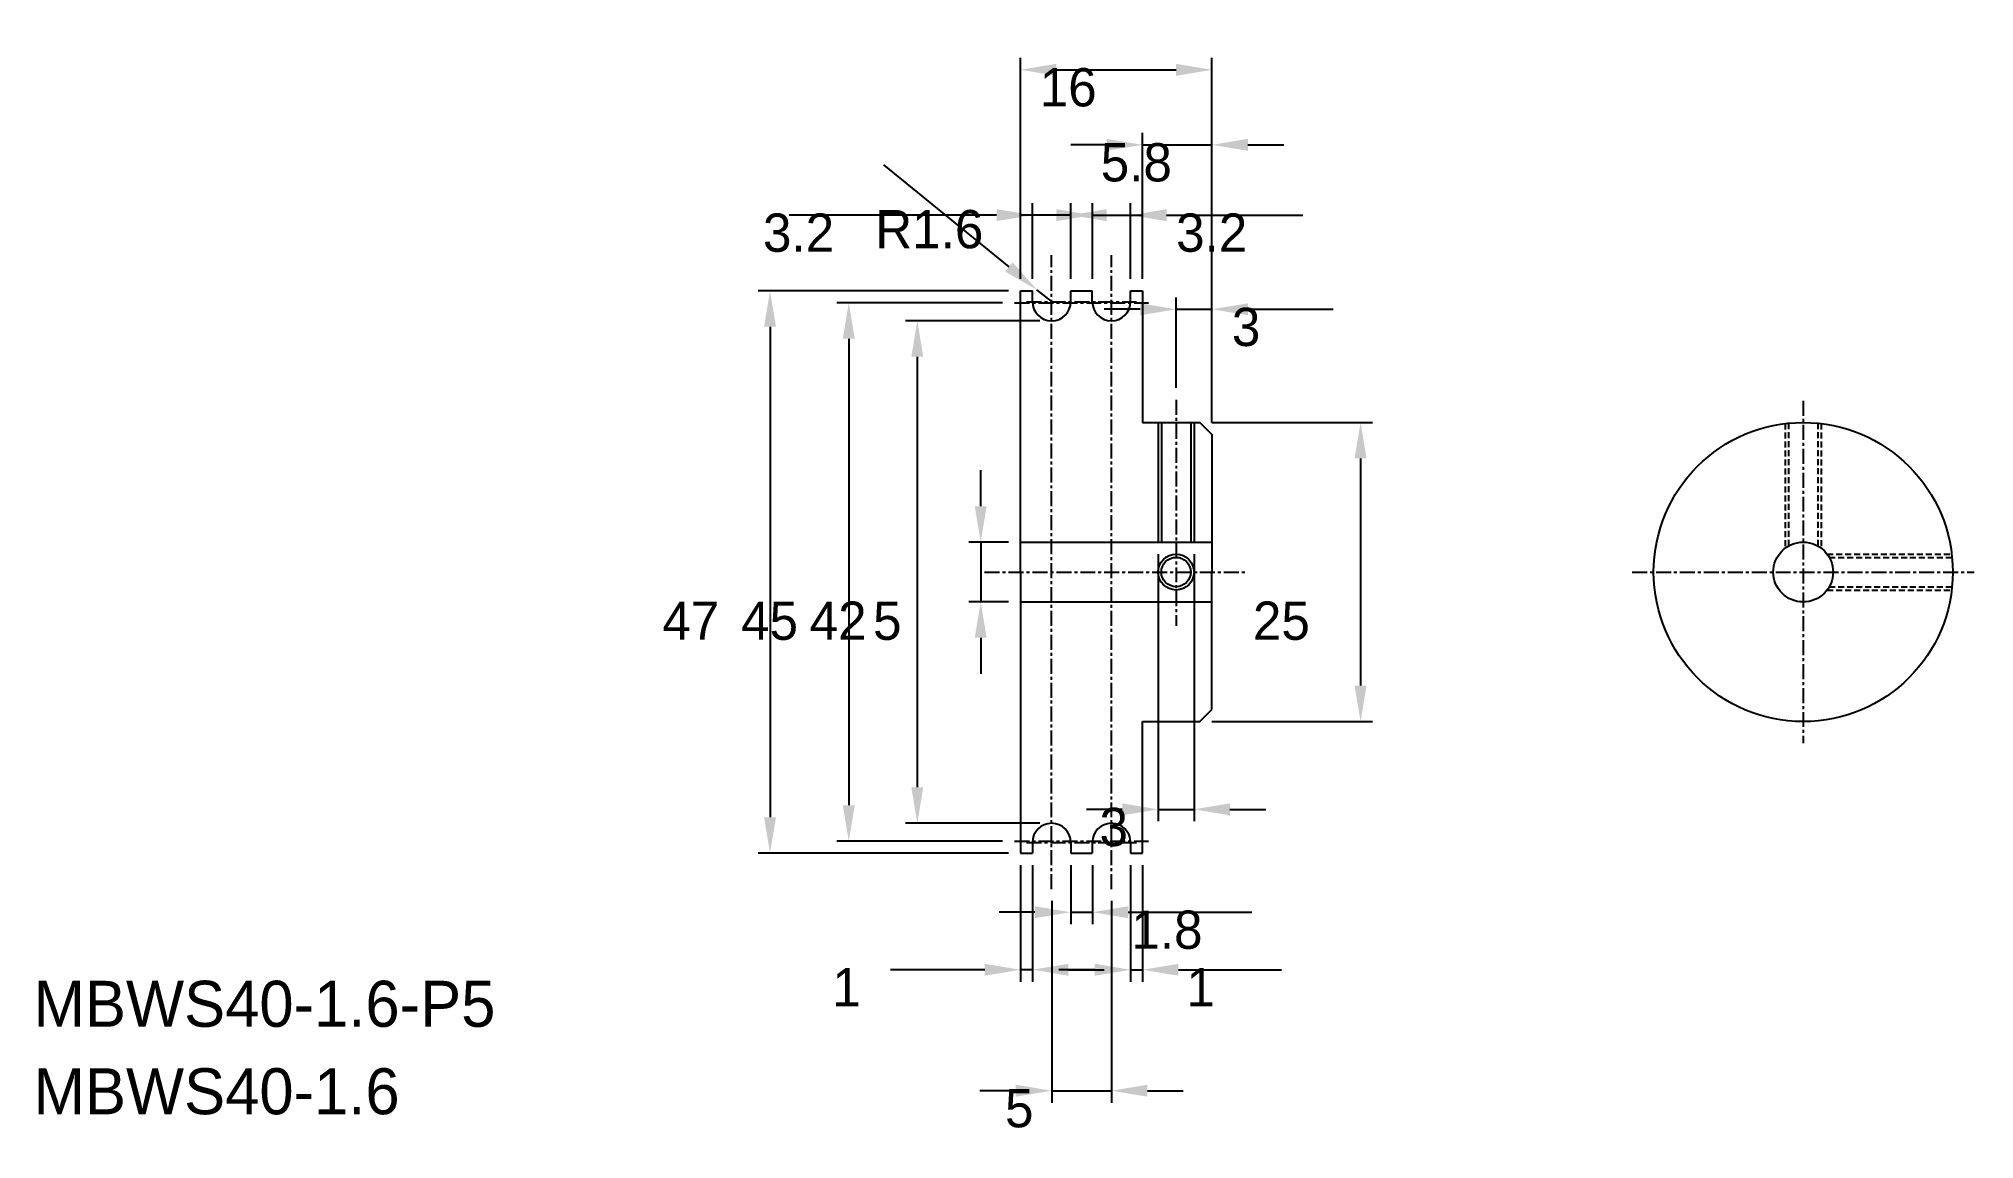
# Model space of a CAD drawing. Extents: x -31 to 130, y -13 to 79.
import ezdxf

# ---------------------------------------------------------------- set-up
doc = ezdxf.new("R2010")
doc.units = 0
doc.linetypes.add('CENTER', pattern=[2, 1.25, -0.25, 0.25, -0.25])
doc.linetypes.add('DASHED', pattern=[0.75, 0.5, -0.25])
doc.layers.get('0').update_dxf_attribs({"linetype": 'CONTINUOUS'})
doc.layers.get('DEFPOINTS').update_dxf_attribs({"linetype": 'CONTINUOUS'})
doc.layers.add('CENTER', color=1, linetype='CENTER')
doc.dimstyles.get("Standard").update_dxf_attribs({"dimtxt": 2.5, "dimasz": 2.5, "dimexe": 1.25, "dimexo": 0.625, "dimtad": 1, "dimcen": 2.5, "dimazin": 3, "dimtfac": 1, "dimtmove": 0, "dimatfit": 3})

# ---------------------------------------------------------------- blocks, each defined once
blk = doc.blocks.new('*D3')
at = {"color": 0, "linetype": 'CONTINUOUS'}
for p, q in [((39.29, 68.36), (49.79, 59.83)), ((53.36, 56.93), (52.12, 57.93))]:
    blk.add_line(p, q, dxfattribs=at)
blk.add_solid([(50.1, 60.21), (49.47, 59.44), (52.12, 57.93)], dxfattribs=at)
at = {"layer": 'DEFPOINTS', "color": 0, "linetype": 'CONTINUOUS'}
for p in [(52.12, 57.93), (53.36, 56.93)]:
    blk.add_point(p, dxfattribs=at)
at = {"color": 0}
blk.add_text('R1.6', height=3.2, dxfattribs=at).set_placement((38.61, 61.39))
blk = doc.blocks.new('*D5')
at = {"color": 0, "linetype": 'CONTINUOUS'}
for p, q in [((49.26, 56.83), (35.4, 56.83)), ((36.4, 53.83), (36.4, 14.83)), ((49.26, 11.83), (35.4, 11.83))]:
    blk.add_line(p, q, dxfattribs=at)
for points in [[(35.9, 53.83), (36.9, 53.83), (36.4, 56.83)], [(35.9, 14.83), (36.9, 14.83), (36.4, 11.83)]]:
    blk.add_solid(points, dxfattribs=at)
at = {"layer": 'DEFPOINTS', "color": 0, "linetype": 'CONTINUOUS'}
for p in [(50.26, 56.83), (36.4, 11.83), (50.26, 11.83)]:
    blk.add_point(p, dxfattribs=at)
at = {"color": 0}
blk.add_text('45', height=3.2, dxfattribs=at).set_placement((27.4, 28.66))
blk = doc.blocks.new('*D6')
at = {"color": 0, "linetype": 'CONTINUOUS'}
for p, q in [((52.36, 55.33), (41.13, 55.33)), ((42.13, 52.33), (42.13, 16.33)), ((52.36, 13.33), (41.13, 13.33))]:
    blk.add_line(p, q, dxfattribs=at)
for points in [[(41.63, 52.33), (42.63, 52.33), (42.13, 55.33)], [(41.63, 16.33), (42.63, 16.33), (42.13, 13.33)]]:
    blk.add_solid(points, dxfattribs=at)
at = {"layer": 'DEFPOINTS', "color": 0, "linetype": 'CONTINUOUS'}
for p in [(53.36, 55.33), (42.13, 13.33), (53.36, 13.33)]:
    blk.add_point(p, dxfattribs=at)
at = {"color": 0}
blk.add_text('42', height=3.2, dxfattribs=at).set_placement((33.13, 28.66))
blk = doc.blocks.new('*D7')
at = {"color": 0, "linetype": 'CONTINUOUS'}
for p, q in [((47.43, 39.83), (47.43, 42.83)), ((49.76, 36.83), (46.43, 36.83)), ((47.43, 36.83), (47.43, 31.83)), ((49.76, 31.83), (46.43, 31.83)), ((47.43, 28.83), (47.43, 25.83))]:
    blk.add_line(p, q, dxfattribs=at)
for points in [[(46.93, 39.83), (47.93, 39.83), (47.43, 36.83)], [(46.93, 28.83), (47.93, 28.83), (47.43, 31.83)]]:
    blk.add_solid(points, dxfattribs=at)
at = {"layer": 'DEFPOINTS', "color": 0, "linetype": 'CONTINUOUS'}
for p in [(50.76, 36.83), (47.43, 31.83), (50.76, 31.83)]:
    blk.add_point(p, dxfattribs=at)
at = {"color": 0}
blk.add_text('5', height=3.2, dxfattribs=at).set_placement((38.43, 28.66))
blk = doc.blocks.new('*D8')
at = {"color": 0, "linetype": 'CONTINUOUS'}
for p, q in [((49.76, 57.83), (28.82, 57.83)), ((29.82, 54.83), (29.82, 13.83)), ((49.76, 10.83), (28.82, 10.83))]:
    blk.add_line(p, q, dxfattribs=at)
for points in [[(29.32, 54.83), (30.32, 54.83), (29.82, 57.83)], [(29.32, 13.83), (30.32, 13.83), (29.82, 10.83)]]:
    blk.add_solid(points, dxfattribs=at)
at = {"layer": 'DEFPOINTS', "color": 0, "linetype": 'CONTINUOUS'}
for p in [(50.76, 57.83), (29.82, 10.83), (50.76, 10.83)]:
    blk.add_point(p, dxfattribs=at)
at = {"color": 0}
blk.add_text('47', height=3.2, dxfattribs=at).set_placement((20.82, 28.66))
blk = doc.blocks.new('*D9')
at = {"color": 0, "linetype": 'CONTINUOUS'}
for p, q in [((53.36, 6.83), (53.36, -10.03)), ((58.36, 6.83), (58.36, -10.03)), ((50.36, -9.03), (47.36, -9.03)), ((53.36, -9.03), (58.36, -9.03)), ((61.36, -9.03), (64.36, -9.03))]:
    blk.add_line(p, q, dxfattribs=at)
for points in [[(50.36, -8.53), (50.36, -9.53), (53.36, -9.03)], [(61.36, -8.53), (61.36, -9.53), (58.36, -9.03)]]:
    blk.add_solid(points, dxfattribs=at)
at = {"layer": 'DEFPOINTS', "color": 0, "linetype": 'CONTINUOUS'}
for p in [(53.36, 7.83), (58.36, 7.83), (58.36, -9.03)]:
    blk.add_point(p, dxfattribs=at)
at = {"color": 0}
blk.add_text('5', height=3.2, dxfattribs=at).set_placement((49.46, -12.09))
blk = doc.blocks.new('*D10')
at = {"color": 0, "linetype": 'CONTINUOUS'}
for p, q in [((50.76, 58.83), (50.76, 77.31)), ((53.76, 76.31), (63.76, 76.31)), ((66.76, 46.83), (66.76, 77.31))]:
    blk.add_line(p, q, dxfattribs=at)
for points in [[(53.76, 76.81), (53.76, 75.81), (50.76, 76.31)], [(63.76, 76.81), (63.76, 75.81), (66.76, 76.31)]]:
    blk.add_solid(points, dxfattribs=at)
at = {"layer": 'DEFPOINTS', "color": 0, "linetype": 'CONTINUOUS'}
for p in [(66.76, 76.31), (50.76, 57.83), (66.76, 45.83)]:
    blk.add_point(p, dxfattribs=at)
at = {"color": 0}
blk.add_text('16', height=3.2, dxfattribs=at).set_placement((52.36, 73.25))
blk = doc.blocks.new('*D11')
at = {"color": 0, "linetype": 'CONTINUOUS'}
for p, q in [((57.96, 70.04), (54.96, 70.04)), ((60.96, 58.83), (60.96, 71.04)), ((60.96, 70.04), (66.76, 70.04)), ((66.76, 46.83), (66.76, 71.04)), ((69.76, 70.04), (72.76, 70.04))]:
    blk.add_line(p, q, dxfattribs=at)
for points in [[(57.96, 70.54), (57.96, 69.54), (60.96, 70.04)], [(69.76, 70.54), (69.76, 69.54), (66.76, 70.04)]]:
    blk.add_solid(points, dxfattribs=at)
at = {"layer": 'DEFPOINTS', "color": 0, "linetype": 'CONTINUOUS'}
for p in [(66.76, 70.04), (60.96, 57.83), (66.76, 45.83)]:
    blk.add_point(p, dxfattribs=at)
at = {"color": 0}
blk.add_text('5.8', height=3.2, dxfattribs=at).set_placement((57.46, 66.98))
blk = doc.blocks.new('*D12')
at = {"color": 0, "linetype": 'CONTINUOUS'}
for p, q in [((63.76, 49.72), (63.76, 57.29)), ((66.76, 46.83), (66.76, 57.29)), ((60.76, 56.29), (57.76, 56.29)), ((63.76, 56.29), (66.76, 56.29)), ((69.76, 56.29), (76.89, 56.29))]:
    blk.add_line(p, q, dxfattribs=at)
for points in [[(60.76, 56.79), (60.76, 55.79), (63.76, 56.29)], [(69.76, 56.79), (69.76, 55.79), (66.76, 56.29)]]:
    blk.add_solid(points, dxfattribs=at)
at = {"layer": 'DEFPOINTS', "color": 0, "linetype": 'CONTINUOUS'}
for p in [(66.76, 56.29), (63.76, 48.72), (66.76, 45.83)]:
    blk.add_point(p, dxfattribs=at)
at = {"color": 0}
blk.add_text('3', height=3.2, dxfattribs=at).set_placement((68.42, 53.22))
blk = doc.blocks.new('*D13')
at = {"color": 0, "linetype": 'CONTINUOUS'}
for p, q in [((62.26, 35.83), (62.26, 13.49)), ((65.26, 35.83), (65.26, 13.49)), ((59.26, 14.49), (56.26, 14.49)), ((62.26, 14.49), (65.26, 14.49)), ((68.26, 14.49), (71.26, 14.49))]:
    blk.add_line(p, q, dxfattribs=at)
for points in [[(59.26, 14.99), (59.26, 13.99), (62.26, 14.49)], [(68.26, 14.99), (68.26, 13.99), (65.26, 14.49)]]:
    blk.add_solid(points, dxfattribs=at)
at = {"layer": 'DEFPOINTS', "color": 0, "linetype": 'CONTINUOUS'}
for p in [(62.26, 36.83), (65.26, 36.83), (65.26, 14.49)]:
    blk.add_point(p, dxfattribs=at)
at = {"color": 0}
blk.add_text('3', height=3.2, dxfattribs=at).set_placement((57.36, 11.42))
blk = doc.blocks.new('*D16')
at = {"color": 0, "linetype": 'CONTINUOUS'}
for p, q in [((66.76, 46.83), (80.18, 46.83)), ((79.18, 43.83), (79.18, 24.83)), ((66.76, 21.83), (80.18, 21.83))]:
    blk.add_line(p, q, dxfattribs=at)
for points in [[(78.68, 43.83), (79.68, 43.83), (79.18, 46.83)], [(78.68, 24.83), (79.68, 24.83), (79.18, 21.83)]]:
    blk.add_solid(points, dxfattribs=at)
at = {"layer": 'DEFPOINTS', "color": 0, "linetype": 'CONTINUOUS'}
for p in [(65.76, 46.83), (65.76, 21.83), (79.18, 21.83)]:
    blk.add_point(p, dxfattribs=at)
at = {"color": 0}
blk.add_text('25', height=3.2, dxfattribs=at).set_placement((70.18, 28.66))
blk = doc.blocks.new('*D17')
at = {"color": 0, "linetype": 'CONTINUOUS'}
for p, q in [((50.76, 9.83), (50.76, 0.08)), ((51.76, 9.83), (51.76, 0.08)), ((47.76, 1.08), (39.89, 1.08)), ((51.76, 1.08), (50.76, 1.08)), ((54.76, 1.08), (57.76, 1.08))]:
    blk.add_line(p, q, dxfattribs=at)
for points in [[(47.76, 1.58), (47.76, 0.58), (50.76, 1.08)], [(54.76, 1.58), (54.76, 0.58), (51.76, 1.08)]]:
    blk.add_solid(points, dxfattribs=at)
at = {"layer": 'DEFPOINTS', "color": 0, "linetype": 'CONTINUOUS'}
for p in [(50.76, 10.83), (51.76, 10.83), (51.76, 1.08)]:
    blk.add_point(p, dxfattribs=at)
at = {"color": 0}
blk.add_text('1', height=3.2, dxfattribs=at).set_placement((35.02, -1.98))
blk = doc.blocks.new('*D18')
at = {"color": 0, "linetype": 'CONTINUOUS'}
for p, q in [((54.96, 9.83), (54.96, 4.89)), ((56.76, 9.83), (56.76, 4.89)), ((51.96, 5.89), (48.96, 5.89)), ((54.96, 5.89), (56.76, 5.89)), ((59.76, 5.89), (70.09, 5.89))]:
    blk.add_line(p, q, dxfattribs=at)
for points in [[(51.96, 6.39), (51.96, 5.39), (54.96, 5.89)], [(59.76, 6.39), (59.76, 5.39), (56.76, 5.89)]]:
    blk.add_solid(points, dxfattribs=at)
at = {"layer": 'DEFPOINTS', "color": 0, "linetype": 'CONTINUOUS'}
for p in [(54.96, 10.83), (56.76, 10.83), (56.76, 5.89)]:
    blk.add_point(p, dxfattribs=at)
at = {"color": 0}
blk.add_text('1.8', height=3.2, dxfattribs=at).set_placement((60.02, 2.83))
blk = doc.blocks.new('*D19')
at = {"color": 0, "linetype": 'CONTINUOUS'}
for p, q in [((59.96, 9.83), (59.96, 0.08)), ((60.96, 9.83), (60.96, 0.08)), ((56.96, 1.08), (53.96, 1.08)), ((59.96, 1.08), (60.96, 1.08)), ((63.96, 1.08), (72.56, 1.08))]:
    blk.add_line(p, q, dxfattribs=at)
for points in [[(56.96, 1.58), (56.96, 0.58), (59.96, 1.08)], [(63.96, 1.58), (63.96, 0.58), (60.96, 1.08)]]:
    blk.add_solid(points, dxfattribs=at)
at = {"layer": 'DEFPOINTS', "color": 0, "linetype": 'CONTINUOUS'}
for p in [(59.96, 10.83), (60.96, 10.83), (60.96, 1.08)]:
    blk.add_point(p, dxfattribs=at)
at = {"color": 0}
blk.add_text('1', height=3.2, dxfattribs=at).set_placement((64.62, -1.98))
blk = doc.blocks.new('*D20')
at = {"color": 0, "linetype": 'CONTINUOUS'}
for p, q in [((51.76, 58.83), (51.76, 65.16)), ((54.96, 58.83), (54.96, 65.16)), ((48.76, 64.16), (31.43, 64.16)), ((54.96, 64.16), (51.76, 64.16)), ((57.96, 64.16), (60.96, 64.16))]:
    blk.add_line(p, q, dxfattribs=at)
for points in [[(48.76, 64.66), (48.76, 63.66), (51.76, 64.16)], [(57.96, 64.66), (57.96, 63.66), (54.96, 64.16)]]:
    blk.add_solid(points, dxfattribs=at)
at = {"layer": 'DEFPOINTS', "color": 0, "linetype": 'CONTINUOUS'}
for p in [(54.96, 64.16), (51.76, 57.83), (54.96, 57.83)]:
    blk.add_point(p, dxfattribs=at)
at = {"color": 0}
blk.add_text('3.2', height=3.2, dxfattribs=at).set_placement((29.23, 61.1))
blk = doc.blocks.new('*D21')
at = {"color": 0, "linetype": 'CONTINUOUS'}
for p, q in [((56.76, 58.83), (56.76, 65.16)), ((59.96, 58.83), (59.96, 65.16)), ((53.76, 64.16), (50.76, 64.16)), ((56.76, 64.16), (59.96, 64.16)), ((62.96, 64.16), (74.36, 64.16))]:
    blk.add_line(p, q, dxfattribs=at)
for points in [[(53.76, 64.66), (53.76, 63.66), (56.76, 64.16)], [(62.96, 64.66), (62.96, 63.66), (59.96, 64.16)]]:
    blk.add_solid(points, dxfattribs=at)
at = {"layer": 'DEFPOINTS', "color": 0, "linetype": 'CONTINUOUS'}
for p in [(59.96, 64.16), (56.76, 57.83), (59.96, 57.83)]:
    blk.add_point(p, dxfattribs=at)
at = {"color": 0}
blk.add_text('3.2', height=3.2, dxfattribs=at).set_placement((63.76, 61.1))

msp = doc.modelspace()

# ---------------------------------------------------------------- linework, layer by layer
at = {"color": 7, "linetype": 'CONTINUOUS'}
for p, q in [((50.757, 34.325), (50.757, 57.825)), ((50.757, 57.825), (51.757, 57.825)), ((51.757, 56.925), (51.757, 57.825)), ((54.957, 56.925), (54.957, 57.825)), ((54.957, 57.825), (56.757, 57.825)), ((56.757, 56.925), (56.757, 57.825)), ((59.957, 57.825), (60.957, 57.825)), ((59.957, 56.925), (59.957, 57.825)), ((60.957, 57.825), (60.957, 46.825)), ((60.957, 46.825), (65.757, 46.825)), ((62.528, 46.825), (62.528, 36.825)), ((64.987, 46.825), (64.987, 36.825)), ((65.757, 46.825), (66.757, 45.825)), ((66.757, 45.825), (66.757, 34.325)), ((50.757, 36.825), (66.757, 36.825)), ((50.757, 34.325), (50.757, 10.825)), ((66.757, 22.825), (66.757, 34.325)), ((50.757, 31.825), (66.757, 31.825)), ((65.757, 21.825), (66.757, 22.825)), ((60.957, 21.825), (65.757, 21.825)), ((60.957, 10.825), (60.957, 21.825)), ((51.757, 11.725), (51.757, 10.825)), ((54.957, 11.725), (54.957, 10.825)), ((56.757, 11.725), (56.757, 10.825)), ((59.957, 11.725), (59.957, 10.825)), ((50.757, 10.825), (51.757, 10.825)), ((54.957, 10.825), (56.757, 10.825)), ((59.957, 10.825), (60.957, 10.825))]:
    msp.add_line(p, q, dxfattribs=at)
at = {"color": 3, "linetype": 'CONTINUOUS'}
for p, q in [((62.257, 46.825), (62.257, 36.825)), ((65.257, 46.825), (65.257, 36.825))]:
    msp.add_line(p, q, dxfattribs=at)
at = {"color": 3, "linetype": 'DASHED'}
for p, q in [((114.675, 46.735), (114.675, 36.325)), ((114.945, 46.765), (114.945, 36.502)), ((117.404, 46.765), (117.404, 36.502)), ((117.675, 46.735), (117.675, 36.325)), ((118.175, 35.825), (128.584, 35.825)), ((118.351, 35.555), (128.614, 35.555)), ((118.175, 32.825), (128.584, 32.825)), ((118.351, 33.096), (128.614, 33.096))]:
    msp.add_line(p, q, dxfattribs=at)
at = {"color": 7, "linetype": 'CONTINUOUS'}
for centre, radius in [((116.175, 34.325), 12.5), ((116.175, 34.325), 2.5), ((63.757, 34.325), 1.23)]:
    msp.add_circle(centre, radius, dxfattribs=at)
at = {"color": 3, "linetype": 'CONTINUOUS'}
msp.add_circle((63.757, 34.325), 1.5, dxfattribs=at)
at = {"color": 7, "linetype": 'CONTINUOUS'}
for centre, start, end in [((53.357, 56.925), 180, 0), ((58.357, 56.925), 180, 0), ((53.357, 11.725), 0, 180), ((58.357, 11.725), 0, 180)]:
    msp.add_arc(centre, 1.6, start, end, dxfattribs=at)
at = {"layer": 'CENTER', "color": 1, "linetype": 'CENTER'}
for p, q in [((53.357, 7.825), (53.357, 60.825)), ((58.357, 7.825), (58.357, 60.825)), ((50.26, 56.825), (61.455, 56.825)), ((51.26, 56.925), (60.457, 56.925)), ((63.757, 48.719), (63.757, 29.825)), ((116.175, 48.625), (116.175, 20.025)), ((47.757, 34.325), (69.757, 34.325)), ((101.875, 34.325), (130.475, 34.325)), ((50.26, 11.825), (61.455, 11.825)), ((51.26, 11.725), (60.457, 11.725))]:
    msp.add_line(p, q, dxfattribs=at)

# ---------------------------------------------------------------- texts
at = {"color": 7, "linetype": 'CONTINUOUS'}
for s, height, p in [('MBWS40-1.6-P5', 3.84722, (-31.728, -3.688)), ('MBWS40-1.6', 3.8472, (-31.728, -10.998))]:
    msp.add_text(s, height=height, dxfattribs=at).set_placement(p)

# ---------------------------------------------------------------- dimensions: what is measured, and where the dimension line sits
for base, p1, p2, picture, middle in [((66.757, 76.31), (50.757, 57.825), (66.757, 45.825), '*D10', (58.757, 78.91)), ((66.757, 70.04), (60.957, 57.825), (66.757, 45.825), '*D11', (63.857, 72.64)), ((65.257, 14.488), (62.257, 36.825), (65.257, 36.825), '*D13', (63.757, 17.088)), ((58.357, -9.028), (53.357, 7.825), (58.357, 7.825), '*D9', (55.857, -6.428))]:
    dim = msp.add_linear_dim(base=base, p1=p1, p2=p2, dimstyle='Standard', override={"dimtmove": 0, "dimtzin": 0}, dxfattribs=at)
    dim.commit()
    dim.dimension.update_dxf_attribs({"geometry": picture, "text_midpoint": middle})
dim = msp.add_radius_dim(center=(53.357, 56.925), mpoint=(52.116, 57.934), dimstyle='Standard', override={"dimtmove": 1, "dimtzin": 0}, dxfattribs=at)
dim.commit()
dim.dimension.update_dxf_attribs({"geometry": '*D3', "text_midpoint": (43.372, 65.04), "dimtype": 132})
for base, p1, p2, picture, middle in [((54.957, 64.165), (51.757, 57.825), (54.957, 57.825), '*D20', (35.631, 64.165)), ((59.957, 64.165), (56.757, 57.825), (59.957, 57.825), '*D21', (70.157, 64.165)), ((66.757, 56.285), (63.757, 48.719), (66.757, 45.825), '*D12', (74.824, 56.285)), ((51.757, 1.08), (50.757, 10.825), (51.757, 10.825), '*D17', (41.424, 1.08)), ((56.757, 5.894), (54.957, 10.825), (56.757, 10.825), '*D18', (66.424, 5.894)), ((60.957, 1.08), (59.957, 10.825), (60.957, 10.825), '*D19', (71.024, 1.08))]:
    dim = msp.add_linear_dim(base=base, p1=p1, p2=p2, dimstyle='Standard', override={"dimtmove": 0, "dimtzin": 0}, dxfattribs=at)
    dim.commit()
    dim.dimension.update_dxf_attribs({"geometry": picture, "text_midpoint": middle, "dimtype": 128})
for base, p1, p2, picture, middle in [((29.818, 10.825), (50.757, 57.825), (50.757, 10.825), '*D8', (27.218, 34.325)), ((36.399, 11.825), (50.26, 56.825), (50.26, 11.825), '*D5', (33.799, 34.325)), ((42.131, 13.325), (53.357, 55.325), (53.357, 13.325), '*D6', (39.531, 34.325)), ((79.181, 21.825), (65.757, 46.825), (65.757, 21.825), '*D16', (76.581, 34.325)), ((47.425, 31.825), (50.757, 36.825), (50.757, 31.825), '*D7', (44.825, 34.325))]:
    dim = msp.add_linear_dim(base=base, p1=p1, p2=p2, angle=90, dimstyle='Standard', override={"dimtmove": 0, "dimtzin": 0}, dxfattribs=at)
    dim.commit()
    dim.dimension.update_dxf_attribs({"geometry": picture, "text_midpoint": middle})

doc.saveas('drawing.dxf')
